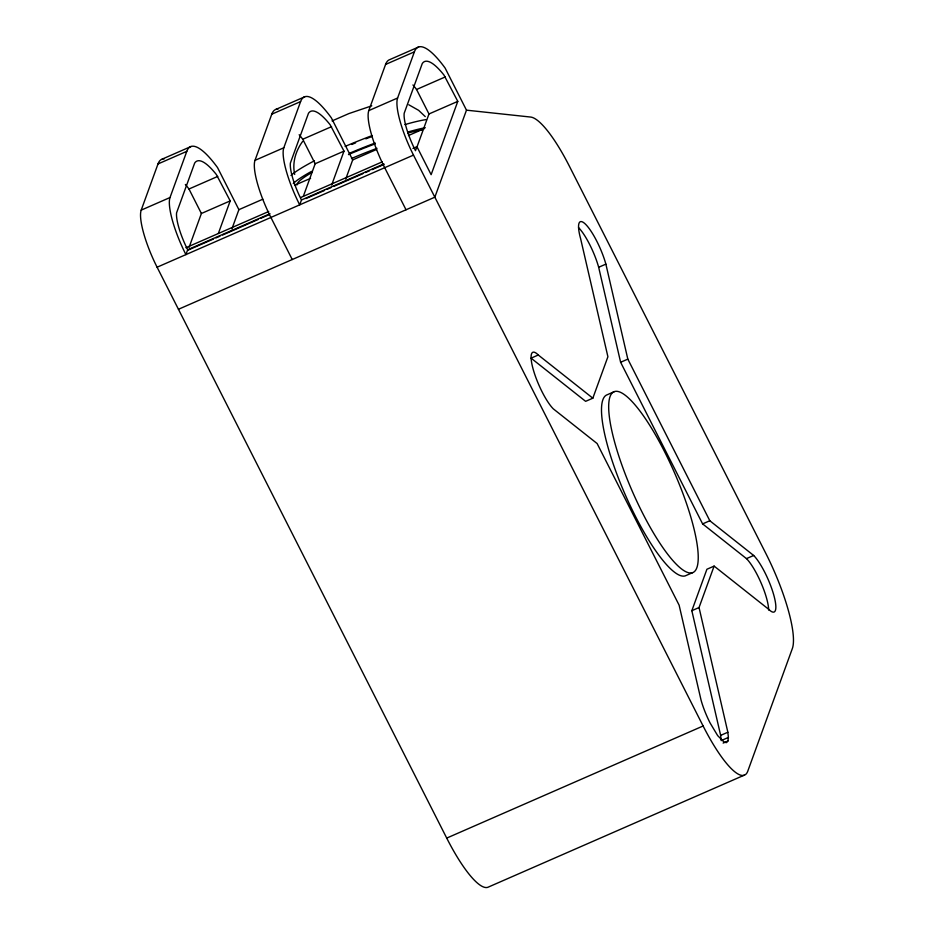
<?xml version="1.0" encoding="UTF-8"?>
<svg xmlns="http://www.w3.org/2000/svg" width="934" height="934" viewBox="0 0 934 934"><rect width="100%" height="100%" fill="white"/><g stroke="black" fill="none" stroke-linecap="round" stroke-linejoin="round"><path stroke-width="1.4" d="M538.276 355.002A32.34 7.554 66.4 0 0 533.139 369.152A32.34 7.554 66.4 0 0 553.267 408.823L597.13 443.545L679.123 605.174L701.072 700.173A32.34 7.554 66.4 0 0 710.074 722.939L717.674 735.63L724.212 742.226L726.512 742.623L727.936 740.989L728.392 737.44L727.855 732.233L699.041 607.544L714.113 566.097L768.67 609.283A32.34 7.554 66.4 0 0 773.807 595.145A32.34 7.554 66.4 0 0 753.68 555.473L709.817 520.752L627.823 359.123L605.874 264.124A32.34 7.554 66.4 0 0 585.746 224.452A32.34 7.554 66.4 0 0 580.598 238.59L607.906 356.753L592.833 398.188L585.63 401.34L531.072 358.154L538.276 355.002L592.833 398.188M744.223 775.185L487.828 887.3A80.838 18.89 66.4 0 1 446.721 838.09L157.099 267.206A48.51 11.336 66.4 0 1 141.209 210.127L157.998 163.952A96.214 22.486 66.4 0 1 164.291 158.815M218.358 233.465L230.196 200.892L216.396 174.588A80.464 18.808 66.4 0 0 194.657 163.111L176.596 212.777A32.737 7.647 66.4 0 0 187.687 249.74L185.913 254.608A48.51 11.336 66.4 0 1 170.011 197.529L186.8 151.355A96.214 22.486 66.4 0 1 217.54 167.595L238.894 209.671L231.912 228.865M189.053 247.417L201.394 213.489L230.196 200.892M292.237 259.535L270.895 217.447A48.51 11.336 66.4 0 1 254.994 160.368L271.782 114.193A96.214 22.486 66.4 0 1 278.075 109.056M331.652 185.06L343.992 151.133L330.192 124.829A80.464 18.808 66.4 0 0 308.453 113.353L290.392 163.018A32.737 7.647 66.4 0 0 301.472 199.981L299.697 204.85A48.51 11.336 66.4 0 1 283.808 147.77L300.596 101.596A96.214 22.486 66.4 0 1 331.337 117.836L352.69 159.912L345.708 179.106M303.34 196.303L315.178 163.73L343.992 151.133M406.033 209.776L384.691 167.7A48.51 11.336 66.4 0 1 368.79 110.609L385.579 64.446A96.214 22.486 66.4 0 1 389.852 59.578L418.654 46.98M466.475 110.165L530.617 117.054A80.838 18.89 66.4 0 1 569.518 166.462L765.845 553.442A80.838 18.89 66.4 0 1 792.336 648.581L747.795 771.11A80.838 18.89 66.4 0 1 703.115 725.987L413.493 155.102A48.51 11.336 66.4 0 1 397.604 98.012L414.392 51.849A96.214 22.486 66.4 0 1 445.133 68.077L466.475 110.165L434.847 197.179L178.452 309.282M416.938 146.685L415.49 150.678L413.423 146.428A32.737 7.647 66.4 0 1 404.188 113.259L422.25 63.594A80.464 18.808 66.4 0 1 443.977 75.07L457.788 101.374L431.134 174.67L416.938 146.685L412.933 148.436M417.136 146.545L428.975 113.971L457.788 101.374M728.392 737.44L721.188 740.592L720.651 735.385L691.837 610.696L706.91 569.25L714.113 566.097M302.581 141.501C295.658 150.876 292.073 162.89 294.7 174.436M332.084 120.918L348.837 113.598L371.767 105.834M162.259 159.084L191.073 146.486M276.055 109.325L304.858 96.739M157.998 163.952L186.8 151.355M271.782 114.193L300.596 101.596M385.579 64.446L414.392 51.849M185.364 184.477A80.464 18.808 66.4 0 1 187.594 187.185L188.972 189.007L217.774 176.409M299.16 134.718A80.464 18.808 66.4 0 1 301.378 137.426L302.756 139.248L331.57 126.65M412.945 84.959A80.464 18.808 66.4 0 1 415.175 87.668L416.552 89.489L445.366 76.892M141.209 210.127L170.011 197.529M254.994 160.368L283.808 147.77M368.79 110.609L397.604 98.012M238.894 209.671L262.793 199.222M294.665 185.282L310.602 178.324M352.69 159.912L376.589 149.463M408.462 135.535L424.398 128.565M185.924 247.697L268.712 211.493M300.76 197.483L382.228 161.862M187.687 249.74L270.008 213.734M301.472 199.981L383.804 163.975M188.201 250.055L213.349 239.069M215.987 237.913L219.957 236.174M222.607 235.018L258.333 219.397M260.983 218.241L268.922 214.762M305.967 198.568L324.495 190.466M327.133 189.31L331.103 187.571M333.753 186.415L362.859 173.689M365.509 172.533L369.479 170.794M372.129 169.638L384.037 164.431M157.099 267.206L413.493 155.102M768.659 610.042A32.34 7.554 66.4 0 0 746.476 558.625L702.613 523.892L620.62 362.275L598.671 267.276L605.874 264.124M620.62 362.275L627.823 359.123M614.409 391.603L607.217 394.755A98.63 23.046 66.4 0 0 624.321 492.615A98.63 23.046 66.4 0 0 685.334 575.834L692.526 572.694A98.63 23.046 66.4 0 0 652.948 430.539A98.63 23.046 66.4 0 0 614.934 443.218A98.63 23.046 66.4 0 0 692.526 572.694M702.613 523.892L709.817 520.752M746.476 558.625L753.68 555.473M691.837 610.696L699.041 607.544M446.721 838.09L703.115 725.987M720.651 735.385L727.855 732.233M723.138 743.09L727.936 740.989M408.777 104.76L418.619 110.329L425.25 116.598M416.552 89.489L428.975 113.971M302.756 139.248L315.178 163.73M188.972 189.007L201.394 213.489M578.543 227.604A32.34 7.554 66.4 0 1 598.671 267.276M297.047 184.967A73.763 9.492 -21.8 0 1 311.874 172.51M348.464 154.589A73.763 9.492 -21.8 0 1 375.211 143.859M407.773 133.118A73.763 9.492 -21.8 0 1 422.798 129.639M351.499 158.511A73.763 9.492 -21.8 0 1 376.997 148.319M293.276 183.589A79.974 10.297 -21.8 0 1 311.594 171.354M349.374 153.316A79.974 10.297 -21.8 0 1 375.188 142.995M407.854 132.033A79.974 10.297 -21.8 0 1 425.285 127.701M290.988 175.475A79.974 10.297 -21.8 0 1 314.489 160.776M345.125 146.416A79.974 10.297 -21.8 0 1 372.211 135.558M404.877 124.596A79.974 10.297 -21.8 0 1 425.927 119.634M351.779 144.478A73.763 9.492 -21.8 0 1 355.609 142.89M365.824 138.839A73.763 9.492 -21.8 0 1 372.234 136.411"/></g></svg>
